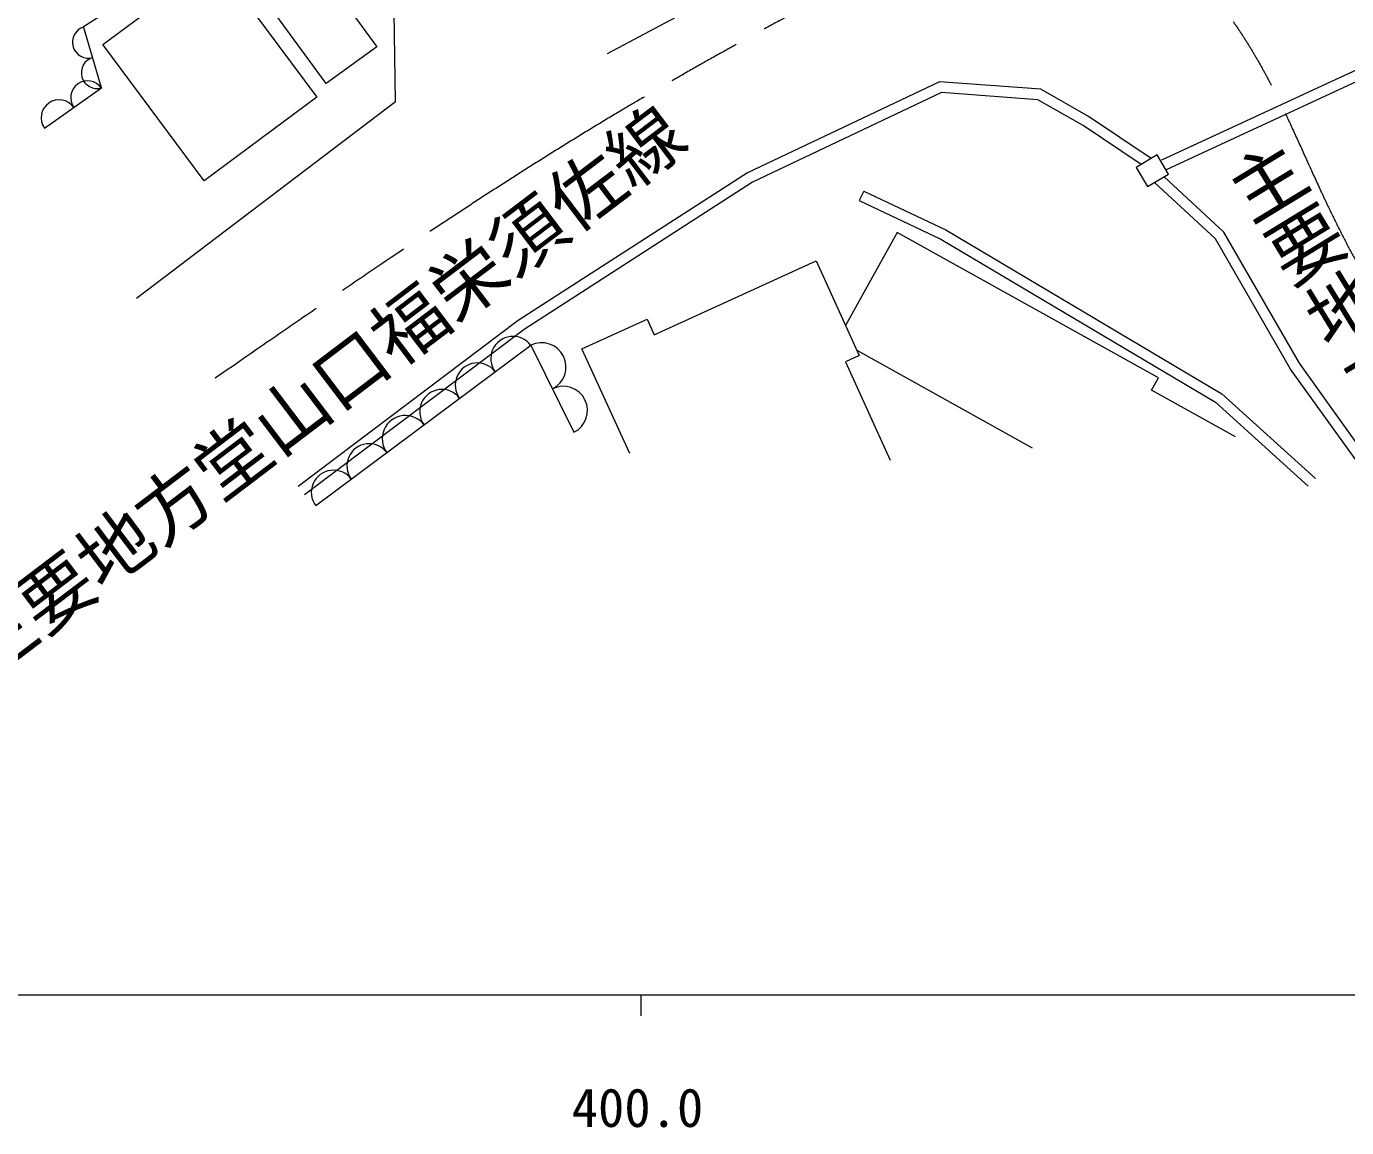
# Model space of a CAD drawing. Units: millimetres, scale not verified. Extents: x 40000 to 680000, y 20000 to 380000.
# Drawn here: x 438908 to 501422, y 198715 to 250854 of the extents above; entities that cross this region are included whole.
import ezdxf
from ezdxf.enums import TextEntityAlignment as Align

# ---------------------------------------------------------------- set-up
doc = ezdxf.new("R2010")
doc.units = ezdxf.units.MM
doc.header["$LTSCALE"] = 1000
doc.linetypes.add('CHAIN', pattern=[18.5, 12, -1.5, 3.5, -1.5])
for name, color, linetype, lineweight in [('M-BGD', 7, 'Continuous', 13), ('M-BMK', 2, 'CHAIN', 13), ('M-TTL-BAND', 7, 'Continuous', 13)]:
    doc.layers.add(name, color=color, linetype=linetype, lineweight=lineweight)
doc.layers.add('M-BGD-HTXT', color=7, linetype='Continuous')
doc.styles.add('@ＭＳ ゴシック', font='')
doc.styles.add('ＭＳ ゴシック', font='')
doc.styles.get('@ＭＳ ゴシック').set_extended_font_data('@MS Gothic')
doc.styles.get('ＭＳ ゴシック').set_extended_font_data('MS Gothic')

msp = doc.modelspace()

# ---------------------------------------------------------------- linework, layer by layer
at = {"layer": 'M-BGD'}
for p, q in [((441620, 250854), (444532, 252715)), ((442469, 247943), (441620, 250854)), ((492681, 244537), (503188, 249410)), ((492891, 244084), (503140, 248836)), ((439759, 246042), (442469, 247943)), ((478561, 243060), (478349, 242607)), ((452607, 228164), (462796, 235758)), ((462796, 235758), (464834, 231644)), ((478236, 235519), (486537, 230908))]:
    msp.add_line(p, q, dxfattribs=at)
for points in [[(444127, 237994), (456381, 247296), (456300, 252634), (442671, 260763)], [(478563, 253281), (477454, 255449), (466407, 249553)], [(492170, 244601), (489204, 246594), (486951, 247876), (482143, 248225), (473054, 243914), (462192, 236922), (451782, 229076)], [(491695, 244319), (488941, 246169), (486802, 247385), (482238, 247717), (473297, 243476), (462478, 236511), (452083, 228676)], [(502549, 229366), (498766, 234631), (495218, 240801), (492329, 243468)], [(502955, 229658), (499187, 234902), (495613, 241117), (492777, 243735)], [(478349, 242607), (482214, 240788), (495213, 233057), (499609, 229078)], [(478561, 243060), (482449, 241230), (495511, 233461), (499945, 229448)], [(496159, 231424), (492189, 233630), (492513, 234214), (480136, 241090), (477697, 236700)], [(467478, 230635), (465217, 235589), (468296, 236995), (468634, 236256), (476302, 239757), (478346, 235279), (477689, 234979), (479814, 230324)]]:
    msp.add_lwpolyline(points, dxfattribs=at)
for points in [[(452660, 247498), (447322, 243535), (442524, 249997), (447862, 253961)], [(453105, 248145), (450598, 251582), (452988, 253326), (455495, 249888)], [(491998, 243271), (492991, 243862), (492452, 244769), (491459, 244178)]]:
    msp.add_lwpolyline(points, close=True, dxfattribs=at)
for centre, radius, start, end in [((441839, 250103), 750, 106.2602, 286.2602), ((442259, 248663), 750, 106.2602, 286.2602), ((441806, 247478), 800, 35.04937, 215.04937), ((440455, 246530), 850, 35.04937, 215.04937), ((461949, 235126), 1050, 36.69654, 216.69654), ((463307, 234727), 1150, 296.35046, 116.35046), ((460265, 233871), 1050, 36.69654, 216.69654), ((464327, 232666), 1150, 296.35046, 116.35046), ((458581, 232616), 1050, 36.69654, 216.69654), ((456857, 231331), 1100, 36.69654, 216.69654), ((455133, 230047), 1050, 36.69654, 216.69654), ((453449, 228792), 1050, 36.69654, 216.69654)]:
    msp.add_arc(centre, radius, start, end, dxfattribs=at)
at = {"layer": 'M-BMK'}
for points, knots in [([(484432, 256357), (478362, 253183), (472291, 250009), (466431, 246486), (460072, 242662), (453960, 238428), (447849, 234194)], [0, 0, 0, 0, 1, 1, 1, 2, 2, 2, 2]), ([(484432, 256357), (486765, 256361), (489097, 256365), (491110, 255486), (492895, 254707), (494429, 253234), (495659, 251615), (497842, 248740), (499068, 245405), (500595, 242227), (503003, 237216), (506162, 232594), (509384, 228006)], [0, 0, 0, 0, 1, 1, 1, 2, 2, 2, 3, 3, 3, 4, 4, 4, 4])]:
    msp.add_open_spline(points, degree=3, knots=knots, dxfattribs=at)
at = {"layer": 'M-TTL-BAND'}
for p, q in [((40000, 205000), (579000, 205000)), ((468000, 205000), (468000, 204000))]:
    msp.add_line(p, q, dxfattribs=at)

# ---------------------------------------------------------------- texts
at = {"layer": 'M-BGD-HTXT'}
for s, rotation, style, p in [('主要地方堂山口福栄須佐線', 37.201, 'ＭＳ ゴシック', (437384, 219223)), ('主要地方道山口福栄須佐線', 301.4, '@ＭＳ ゴシック', (494966, 243948))]:
    msp.add_text(s, height=2566, rotation=rotation, dxfattribs=dict(at, style=style)).set_placement(p, align=Align.BOTTOM_LEFT)
at = {"layer": 'M-TTL-BAND', "style": 'ＭＳ ゴシック'}
msp.add_text('400.0', height=1833, dxfattribs=at).set_placement((467844, 198195), align=Align.BOTTOM_CENTER)

doc.saveas('drawing.dxf')
